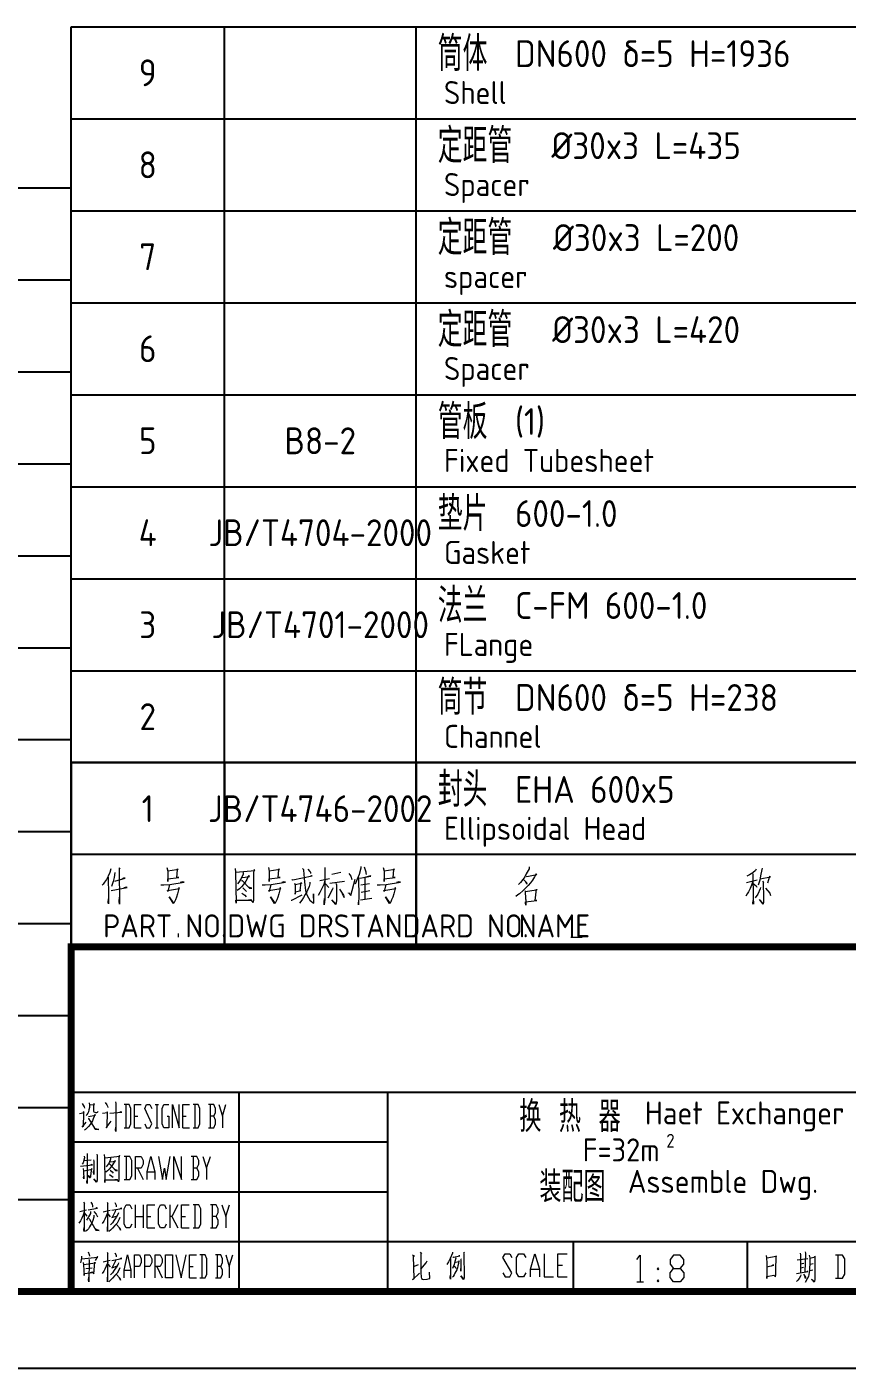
# Model space of a CAD drawing. Extents: x 3752 to 5058, y 2005 to 3221.
# Drawn here: x 4397.2 to 4504.2, y 2627.3 to 2802.3 of the extents above; entities that cross this region are included whole.
import ezdxf
from ezdxf.enums import TextEntityAlignment as Align

# ---------------------------------------------------------------- set-up
doc = ezdxf.new("R2010")
doc.units = 0
doc.layers.get('0').update_dxf_attribs({"linetype": 'CONTINUOUS'})
for name, color, linetype in [('1', 7, 'CONTINUOUS'), ('2', 1, 'CONTINUOUS'), ('6', 1, 'CONTINUOUS'), ('DRA_DWG', 1, 'CONTINUOUS'), ('标注', 7, 'CONTINUOUS')]:
    doc.layers.add(name, color=color, linetype=linetype)
doc.styles.add('ACISOTS', font='isocp.shx', dxfattribs={"height": 1, "bigfont": 'gbcbig.shx'})

msp = doc.modelspace()

# ---------------------------------------------------------------- linework, layer by layer
for p, q in [((4444.225, 2656.826), (4402.948, 2656.826)), ((4444.225, 2650.326), (4402.948, 2650.326)), ((4582.948, 2643.826), (4402.948, 2643.826))]:
    msp.add_line(p, q)
at = {"color": 7, "lineweight": 0}
for points in [[(4408.142, 2692.513), (4407.992, 2692.009), (4407.789, 2691.531), (4407.55, 2691.098), (4407.32, 2690.744), (4407.143, 2690.505), (4407.019, 2690.355)], [(4408.647, 2692.009), (4408.558, 2691.372), (4408.434, 2690.824), (4408.319, 2690.435), (4408.231, 2690.196)], [(4409.204, 2692.672), (4409.292, 2692.513), (4409.23, 2692.593), (4409.266, 2687.87), (4409.23, 2688.224), (4409.266, 2688.816)], [(4415.457, 2692.672), (4415.58, 2692.204), (4415.58, 2690.824), (4415.58, 2691.178), (4416.995, 2691.372), (4416.757, 2691.372), (4416.819, 2692.363), (4416.845, 2692.513), (4416.907, 2692.398), (4416.695, 2692.363), (4415.58, 2692.204)], [(4424.345, 2692.557), (4424.398, 2692.044), (4424.46, 2687.994), (4424.433, 2688.427), (4426.521, 2688.427), (4426.379, 2688.462), (4426.078, 2688.427)], [(4424.433, 2692.044), (4426.91, 2692.283), (4426.821, 2692.398), (4426.759, 2692.044), (4426.733, 2688.498), (4426.697, 2688.109), (4426.494, 2688.427)], [(4425.256, 2691.416), (4425.371, 2691.372), (4426.202, 2691.496), (4426.114, 2691.611), (4425.725, 2690.868), (4425.433, 2690.47), (4425.167, 2690.152), (4424.902, 2689.878), (4424.61, 2689.683)], [(4425.406, 2692.009), (4425.406, 2691.806), (4425.141, 2691.222), (4424.814, 2690.744), (4424.663, 2690.55)], [(4428.679, 2692.672), (4428.794, 2692.204), (4428.794, 2690.824), (4428.794, 2691.178), (4430.209, 2691.372), (4429.979, 2691.372), (4430.032, 2692.363), (4430.067, 2692.513), (4430.12, 2692.398), (4429.917, 2692.363), (4428.794, 2692.204)], [(4431.721, 2691.098), (4431.809, 2691.018), (4431.862, 2691.063), (4434.401, 2691.576), (4434.286, 2691.576), (4434.162, 2691.531)], [(4433.136, 2692.557), (4433.278, 2692.398), (4433.251, 2692.319), (4433.339, 2691.257), (4433.401, 2690.789), (4433.428, 2690.391), (4433.49, 2690.037), (4433.543, 2689.683), (4433.631, 2689.365), (4433.755, 2689.011), (4433.932, 2688.701), (4434.109, 2688.427), (4434.339, 2688.188), (4434.489, 2688.065), (4434.604, 2688.029), (4434.551, 2689.214), (4434.551, 2688.109)], [(4433.808, 2692.442), (4434.109, 2692.159), (4434.162, 2692.044), (4434.197, 2691.885)], [(4436.055, 2692.672), (4436.028, 2688.542), (4435.966, 2687.79), (4435.94, 2688.188), (4435.993, 2688.622)], [(4436.966, 2691.806), (4438.151, 2692.044)], [(4439.185, 2691.885), (4439.415, 2691.531), (4439.566, 2691.098)], [(4440.742, 2692.796), (4440.742, 2692.593), (4440.512, 2691.77), (4440.273, 2691.142), (4440.008, 2690.505)], [(4440.627, 2691.257), (4442.042, 2691.531), (4441.98, 2691.576), (4441.715, 2691.496), (4441.273, 2691.372), (4441.273, 2688.542)], [(4441.158, 2692.752), (4441.397, 2692.124), (4441.397, 2691.965), (4441.423, 2691.77)], [(4443.669, 2692.672), (4443.784, 2692.204), (4443.784, 2690.824), (4443.784, 2691.178), (4445.2, 2691.372), (4444.961, 2691.372), (4445.023, 2692.363), (4445.049, 2692.513), (4445.111, 2692.398), (4444.908, 2692.363), (4443.784, 2692.204)], [(4462.286, 2691.531), (4462.375, 2691.496), (4463.702, 2691.77), (4463.613, 2691.85), (4463.383, 2691.452), (4463.118, 2691.018), (4462.852, 2690.665), (4462.552, 2690.311), (4462.233, 2689.957), (4461.88, 2689.603), (4461.49, 2689.285), (4461.429, 2689.25), (4461.199, 2689.09), (4460.96, 2688.896)], [(4462.702, 2692.752), (4462.676, 2692.478), (4462.322, 2691.85), (4462.11, 2691.452), (4461.88, 2691.098), (4461.579, 2690.709), (4461.287, 2690.435)], [(4492.295, 2692.442), (4492.233, 2692.283), (4491.853, 2691.965), (4491.437, 2691.691), (4491.083, 2691.531)], [(4491.879, 2691.85), (4491.906, 2688.737), (4491.941, 2687.87), (4491.879, 2688.029), (4491.906, 2688.383)], [(4493.064, 2692.593), (4493.029, 2692.398), (4492.887, 2691.576), (4492.763, 2691.018), (4492.56, 2690.355)], [(4407.789, 2691.416), (4407.815, 2689.055), (4407.815, 2688.383), (4407.815, 2687.914), (4407.789, 2688.144), (4407.815, 2688.577)], [(4408.169, 2689.683), (4410.265, 2690.072), (4410.115, 2690.116), (4409.849, 2690.001)], [(4408.647, 2690.903), (4410, 2691.257), (4409.849, 2691.257), (4409.619, 2691.142)], [(4414.661, 2690.391), (4415.05, 2690.391), (4415.81, 2690.47), (4417.703, 2690.744), (4417.491, 2690.789), (4417.199, 2690.709)], [(4415.784, 2690.47), (4415.58, 2689.524), (4415.518, 2689.683), (4417.084, 2689.922), (4416.995, 2690.072), (4416.995, 2689.922), (4416.819, 2689.25), (4416.695, 2688.816), (4416.553, 2688.462), (4416.429, 2688.188), (4416.341, 2687.994), (4416.288, 2687.95), (4415.757, 2688.86), (4416.314, 2688.029)], [(4425.194, 2690.983), (4425.282, 2690.983), (4426.202, 2689.957), (4426.521, 2689.957), (4426.202, 2690.037), (4426.052, 2690.116)], [(4425.344, 2690.001), (4425.672, 2689.718), (4425.813, 2689.524)], [(4427.883, 2690.391), (4428.263, 2690.391), (4429.032, 2690.47), (4430.916, 2690.744), (4430.713, 2690.789), (4430.421, 2690.709)], [(4429.006, 2690.47), (4428.794, 2689.524), (4428.74, 2689.683), (4430.297, 2689.922), (4430.209, 2690.072), (4430.209, 2689.922), (4430.032, 2689.25), (4429.917, 2688.816), (4429.766, 2688.462), (4429.651, 2688.188), (4429.563, 2687.994), (4429.501, 2687.95), (4428.97, 2688.86), (4429.536, 2688.029)], [(4432.101, 2690.629), (4432.163, 2690.355), (4432.19, 2689.798), (4432.19, 2689.17), (4432.216, 2689.488), (4432.897, 2689.648), (4432.809, 2689.648), (4432.959, 2690.709), (4432.986, 2690.585), (4432.163, 2690.391)], [(4434.109, 2690.744), (4434.109, 2690.55), (4433.985, 2690.196), (4433.844, 2689.798), (4433.693, 2689.488), (4433.49, 2689.135), (4433.251, 2688.737), (4433.048, 2688.427), (4432.72, 2687.994)], [(4436.055, 2690.939), (4435.904, 2690.47), (4435.674, 2689.922), (4435.409, 2689.409), (4435.17, 2689.011)], [(4435.374, 2690.983), (4436.647, 2691.222)], [(4436.117, 2690.55), (4436.559, 2690.037)], [(4437.089, 2690.001), (4437.054, 2689.842), (4436.435, 2688.657)], [(4436.7, 2690.629), (4438.619, 2690.903)], [(4437.47, 2690.629), (4437.558, 2690.391), (4437.558, 2688.427), (4437.532, 2687.994), (4437.496, 2687.835), (4436.939, 2688.462), (4437.496, 2687.914)], [(4437.938, 2689.842), (4438.469, 2689.055), (4438.558, 2688.737), (4438.354, 2689.25)], [(4439.124, 2689.329), (4439.15, 2689.365), (4439.415, 2689.011), (4440.008, 2691.142)], [(4440.45, 2691.372), (4440.477, 2688.701), (4440.45, 2688.188), (4440.424, 2687.79), (4440.424, 2688.144)], [(4440.742, 2690.391), (4441.892, 2690.585)], [(4442.873, 2690.391), (4443.254, 2690.391), (4444.023, 2690.47), (4445.907, 2690.744), (4445.704, 2690.789), (4445.403, 2690.709)], [(4443.988, 2690.47), (4443.784, 2689.524), (4443.723, 2689.683), (4445.288, 2689.922), (4445.2, 2690.072), (4445.2, 2689.922), (4445.023, 2689.25), (4444.908, 2688.816), (4444.757, 2688.462), (4444.642, 2688.188), (4444.554, 2687.994), (4444.492, 2687.95), (4443.961, 2688.86), (4444.519, 2688.029)], [(4461.968, 2691.098), (4462.021, 2691.063), (4462.348, 2690.709), (4462.375, 2690.505), (4462.26, 2690.789)], [(4462.11, 2689.683), (4462.171, 2689.568), (4462.233, 2688.577), (4462.26, 2688.462), (4462.26, 2687.755), (4462.233, 2688.065), (4462.233, 2688.188), (4463.675, 2688.383), (4463.648, 2688.383), (4463.498, 2688.383), (4463.648, 2689.842), (4463.702, 2689.763), (4463.613, 2689.718), (4462.198, 2689.488)], [(4491.879, 2690.868), (4491.702, 2690.355), (4491.499, 2689.922), (4491.322, 2689.488), (4491.145, 2689.25), (4490.933, 2688.931)], [(4491.057, 2690.709), (4492.41, 2691.063)], [(4491.906, 2690.585), (4492.295, 2690.276), (4492.383, 2690.116)], [(4492.852, 2690.072), (4492.825, 2689.878), (4492.498, 2689.17), (4492.171, 2688.701)], [(4493.117, 2690.903), (4493.268, 2690.709), (4493.206, 2690.744), (4493.241, 2688.657), (4493.241, 2688.144), (4493.206, 2687.87), (4492.737, 2688.498), (4493.206, 2687.95)], [(4492.825, 2691.178), (4494.152, 2691.452), (4494.037, 2691.496), (4493.772, 2690.629)], [(4493.533, 2689.957), (4494.064, 2689.329), (4494.152, 2689.011)], [(4425.229, 2689.329), (4425.61, 2689.055), (4425.787, 2688.86)], [(4431.659, 2688.427), (4431.748, 2688.427), (4433.101, 2689.09)], [(4440.689, 2688.462), (4442.192, 2688.657)], [(4440.777, 2689.444), (4441.927, 2689.648)], [(4416.961, 2683.56), (4416.961, 2684.056)], [(4447.875, 2683.56), (4447.875, 2684.056)], [(4468.111, 2683.56), (4469.611, 2683.56)], [(4404.383, 2661.888), (4404.668, 2661.448), (4404.714, 2661.264)], [(4405.307, 2661.957), (4405.331, 2661.672), (4405.331, 2661.356), (4405.284, 2661.071), (4405.207, 2660.786), (4405.115, 2660.601), (4405.022, 2660.439), (4404.907, 2660.285)], [(4405.354, 2661.703), (4405.993, 2661.764), (4405.939, 2661.857), (4405.87, 2661.61), (4405.87, 2661.387), (4405.87, 2661.202), (4405.87, 2660.978), (4405.893, 2660.886), (4405.939, 2660.786), (4406.039, 2660.755), (4406.155, 2660.724), (4406.317, 2660.724), (4406.417, 2660.755), (4406.486, 2660.817)], [(4407.403, 2662.019), (4407.596, 2661.703), (4407.688, 2661.541), (4407.735, 2661.356)], [(4408.752, 2662.111), (4408.775, 2661.888), (4408.775, 2658.204), (4408.752, 2658.459), (4408.775, 2658.775)], [(4404.028, 2660.57), (4404.668, 2660.693), (4404.575, 2660.817), (4404.552, 2660.57), (4404.529, 2658.898), (4404.406, 2658.775), (4404.907, 2659.437)], [(4405.207, 2660.192), (4406.132, 2660.347), (4406.063, 2660.439), (4405.962, 2660.192), (4405.847, 2659.877), (4405.731, 2659.622), (4405.616, 2659.406), (4405.423, 2659.121), (4405.207, 2658.867), (4404.999, 2658.644), (4404.83, 2658.49), (4404.691, 2658.397)], [(4407.049, 2660.601), (4407.712, 2660.724), (4407.665, 2660.786), (4407.619, 2658.836), (4407.527, 2658.713), (4408.158, 2659.591)], [(4408.02, 2660.601), (4409.553, 2660.755), (4409.461, 2660.786), (4409.268, 2660.724)], [(4409.869, 2658.721), (4410.539, 2658.721), (4410.763, 2659.222), (4410.763, 2661.225), (4410.539, 2661.726), (4409.869, 2661.726)], [(4410.093, 2661.726), (4410.093, 2658.721)], [(4411.218, 2658.721), (4411.218, 2661.726), (4412.111, 2661.726)], [(4411.218, 2660.223), (4411.664, 2660.223)], [(4412.566, 2659.222), (4412.789, 2658.721), (4413.236, 2658.721), (4413.468, 2659.222), (4412.566, 2661.225), (4412.789, 2661.726), (4413.236, 2661.726), (4413.468, 2661.225)], [(4413.914, 2661.726), (4414.361, 2661.726)], [(4414.138, 2661.726), (4414.138, 2658.721)], [(4415.486, 2660.223), (4415.71, 2660.223), (4415.71, 2658.721), (4415.039, 2658.721), (4414.816, 2659.222), (4414.816, 2661.225), (4415.039, 2661.726), (4415.71, 2661.726)], [(4416.164, 2658.721), (4416.164, 2661.726), (4417.058, 2658.721), (4417.058, 2661.726)], [(4417.513, 2658.721), (4417.513, 2661.726), (4418.414, 2661.726)], [(4417.513, 2660.223), (4417.96, 2660.223)], [(4418.861, 2658.721), (4419.532, 2658.721), (4419.763, 2659.222), (4419.763, 2661.225), (4419.532, 2661.726), (4418.861, 2661.726)], [(4419.085, 2661.726), (4419.085, 2658.721)], [(4421.566, 2660.223), (4421.789, 2660.724), (4421.789, 2661.225), (4421.566, 2661.726), (4420.888, 2661.726)], [(4420.888, 2658.721), (4421.566, 2658.721), (4421.789, 2659.222), (4421.789, 2659.722), (4421.566, 2660.223), (4421.111, 2660.223)], [(4421.111, 2661.726), (4421.111, 2658.721)], [(4422.236, 2661.726), (4422.691, 2660.223), (4422.691, 2658.721)], [(4422.691, 2660.223), (4423.138, 2661.726)], [(4405.184, 2659.907), (4405.238, 2659.907), (4406.109, 2658.52), (4406.556, 2658.49), (4406.109, 2658.582), (4405.993, 2658.713)], [(4411.218, 2658.721), (4412.111, 2658.721)], [(4413.914, 2658.721), (4414.361, 2658.721)], [(4417.513, 2658.721), (4418.414, 2658.721)], [(4404.668, 2654.999), (4404.691, 2654.806), (4404.506, 2654.151), (4404.406, 2653.959)], [(4405.045, 2655.346), (4405.069, 2655.184), (4405.045, 2651.439), (4404.999, 2651.662), (4405.045, 2651.878)], [(4406.317, 2655.284), (4406.371, 2655.091), (4406.348, 2652.071), (4406.348, 2651.878), (4406.317, 2651.724), (4406.294, 2651.662), (4406.248, 2651.601), (4405.916, 2652.071), (4406.294, 2651.662)], [(4407.265, 2655.222), (4407.311, 2654.806), (4407.357, 2651.562), (4407.334, 2651.909), (4409.014, 2651.909), (4408.891, 2651.94), (4408.659, 2651.909)], [(4407.334, 2654.806), (4409.322, 2654.999), (4409.245, 2655.091), (4409.199, 2654.806), (4409.176, 2651.978), (4409.152, 2651.662), (4408.991, 2651.909)], [(4408.112, 2654.775), (4408.112, 2654.621), (4407.904, 2654.151), (4407.642, 2653.774), (4407.527, 2653.612)], [(4409.869, 2651.955), (4410.617, 2651.955), (4410.863, 2652.456), (4410.863, 2654.46), (4410.617, 2654.96), (4409.869, 2654.96)], [(4410.116, 2654.96), (4410.116, 2651.955)], [(4411.364, 2651.955), (4411.364, 2654.96), (4412.111, 2654.96), (4412.366, 2654.46), (4412.366, 2653.959), (4412.111, 2653.458), (4411.364, 2653.458)], [(4412.867, 2651.955), (4412.867, 2652.957), (4413.367, 2654.96), (4413.861, 2652.957), (4413.861, 2651.955)], [(4414.361, 2654.96), (4414.862, 2651.955), (4415.117, 2653.458), (4415.363, 2651.955), (4415.864, 2654.96)], [(4416.365, 2651.955), (4416.365, 2654.96), (4417.359, 2651.955), (4417.359, 2654.96)], [(4419.37, 2653.458), (4419.617, 2653.959), (4419.617, 2654.46), (4419.37, 2654.96), (4418.615, 2654.96)], [(4418.869, 2654.96), (4418.869, 2651.955)], [(4420.117, 2654.96), (4420.618, 2653.458), (4420.618, 2651.955)], [(4420.618, 2653.458), (4421.119, 2654.96)], [(4404.198, 2653.704), (4405.754, 2653.897), (4405.731, 2653.897), (4405.639, 2653.928), (4405.515, 2653.866)], [(4404.529, 2653.396), (4404.575, 2653.049), (4404.575, 2652.98), (4404.599, 2652.04), (4404.575, 2652.225), (4404.599, 2652.387)], [(4404.599, 2653.111), (4405.685, 2653.296), (4405.616, 2653.396), (4405.562, 2653.142), (4405.539, 2652.734), (4405.492, 2652.448), (4405.469, 2652.256), (4405.4, 2652.163), (4405.184, 2652.479), (4405.423, 2652.194)], [(4404.668, 2654.429), (4405.562, 2654.529)], [(4405.893, 2654.529), (4405.939, 2654.367), (4405.939, 2652.633), (4405.893, 2652.949), (4405.916, 2653.142)], [(4407.997, 2654.305), (4408.089, 2654.275), (4408.752, 2654.367), (4408.682, 2654.46), (4408.374, 2653.866), (4408.135, 2653.55), (4407.927, 2653.296), (4407.712, 2653.08), (4407.48, 2652.918)], [(4407.95, 2653.959), (4408.02, 2653.959), (4408.752, 2653.142), (4409.014, 2653.142), (4408.752, 2653.204), (4408.636, 2653.265)], [(4408.066, 2653.173), (4408.328, 2652.949), (4408.444, 2652.795)], [(4411.618, 2653.458), (4412.366, 2651.955)], [(4418.615, 2651.955), (4419.37, 2651.955), (4419.617, 2652.456), (4419.617, 2652.957), (4419.37, 2653.458), (4418.869, 2653.458)], [(4407.974, 2652.633), (4408.282, 2652.418), (4408.42, 2652.256)], [(4412.867, 2652.957), (4413.861, 2652.957)], [(4404.976, 2647.972), (4404.075, 2647.748)], [(4404.575, 2649.012), (4404.691, 2648.819), (4404.645, 2648.881), (4404.645, 2645.167), (4404.599, 2645.39), (4404.645, 2645.706)], [(4405.492, 2647.779), (4405.469, 2647.532), (4405.238, 2647.085), (4405.069, 2646.777), (4404.976, 2646.646)], [(4405.184, 2648.002), (4406.394, 2648.226), (4406.294, 2648.257), (4406.178, 2648.187)], [(4405.539, 2649.012), (4405.685, 2648.727), (4405.731, 2648.534), (4405.731, 2648.349)], [(4405.939, 2647.779), (4406.224, 2647.432), (4406.294, 2647.278), (4406.394, 2647.085)], [(4408.066, 2647.91), (4407.149, 2647.717)], [(4407.642, 2649.012), (4407.735, 2648.85), (4407.712, 2648.881), (4407.712, 2645.167), (4407.688, 2645.452), (4407.712, 2645.768)], [(4408.259, 2647.941), (4409.576, 2648.187), (4409.484, 2648.226), (4409.291, 2648.126)], [(4408.729, 2647.972), (4408.706, 2647.779), (4408.305, 2647.024), (4408.259, 2646.993), (4408.991, 2647.216)], [(4408.659, 2648.95), (4408.821, 2648.634), (4408.844, 2648.503), (4408.821, 2648.411)], [(4410.863, 2646.153), (4410.617, 2645.652), (4410.116, 2645.652), (4409.869, 2646.153), (4409.869, 2648.156), (4410.116, 2648.657), (4410.617, 2648.657), (4410.863, 2648.156)], [(4411.364, 2645.652), (4411.364, 2648.657)], [(4412.366, 2648.657), (4412.366, 2645.652)], [(4412.867, 2645.652), (4412.867, 2648.657), (4413.861, 2648.657)], [(4415.363, 2646.153), (4415.117, 2645.652), (4414.616, 2645.652), (4414.361, 2646.153), (4414.361, 2648.156), (4414.616, 2648.657), (4415.117, 2648.657), (4415.363, 2648.156)], [(4416.866, 2648.657), (4416.111, 2647.155), (4415.864, 2647.155)], [(4415.864, 2645.652), (4415.864, 2648.657)], [(4417.359, 2645.652), (4417.359, 2648.657), (4418.361, 2648.657)], [(4418.861, 2645.652), (4419.609, 2645.652), (4419.863, 2646.153), (4419.863, 2648.156), (4419.609, 2648.657), (4418.861, 2648.657)], [(4419.108, 2648.657), (4419.108, 2645.652)], [(4421.867, 2647.155), (4422.113, 2647.656), (4422.113, 2648.156), (4421.867, 2648.657), (4421.119, 2648.657)], [(4421.366, 2648.657), (4421.366, 2645.652)], [(4422.614, 2648.657), (4423.115, 2647.155), (4423.115, 2645.652)], [(4423.115, 2647.155), (4423.616, 2648.657)], [(4404.645, 2647.748), (4404.506, 2647.309), (4404.337, 2646.931), (4404.175, 2646.585), (4403.982, 2646.269)], [(4404.668, 2647.594), (4404.999, 2647.186)], [(4405.916, 2647.309), (4405.939, 2647.055), (4405.801, 2646.615), (4405.662, 2646.269), (4405.492, 2645.984), (4405.354, 2645.768), (4405.207, 2645.544), (4405.045, 2645.359), (4404.83, 2645.167)], [(4405.284, 2646.87), (4405.354, 2646.808), (4406.178, 2645.359), (4406.625, 2645.329), (4406.201, 2645.421), (4406.086, 2645.544)], [(4407.735, 2647.686), (4407.527, 2647.186), (4407.357, 2646.808), (4407.218, 2646.523), (4407.026, 2646.238)], [(4407.735, 2647.463), (4408.043, 2647.085)], [(4409.291, 2646.993), (4409.222, 2646.777), (4408.944, 2646.269), (4408.659, 2645.953), (4408.351, 2645.606), (4408.089, 2645.359), (4407.881, 2645.167)], [(4409.129, 2647.625), (4409.106, 2647.463), (4408.821, 2646.993), (4408.798, 2646.962), (4408.59, 2646.646), (4408.351, 2646.33), (4408.089, 2646.053)], [(4408.844, 2646.145), (4409.322, 2645.606), (4409.414, 2645.359), (4409.268, 2645.668)], [(4411.364, 2647.155), (4412.366, 2647.155)], [(4412.867, 2647.155), (4413.367, 2647.155)], [(4416.111, 2647.155), (4416.866, 2645.652)], [(4417.359, 2647.155), (4417.86, 2647.155)], [(4421.119, 2645.652), (4421.867, 2645.652), (4422.113, 2646.153), (4422.113, 2646.654), (4421.867, 2647.155), (4421.366, 2647.155)], [(4412.867, 2645.652), (4413.861, 2645.652)], [(4417.359, 2645.652), (4418.361, 2645.652)], [(4405.161, 2642.508), (4405.307, 2642.192), (4405.354, 2641.969)], [(4498.683, 2642.531), (4498.729, 2642.339), (4498.66, 2639.881)], [(4404.313, 2641.969), (4404.313, 2641.684), (4404.267, 2641.468), (4404.221, 2641.245), (4404.175, 2641.091)], [(4404.313, 2641.622), (4406.44, 2641.815), (4406.394, 2641.907), (4406.109, 2641.406)], [(4404.529, 2641.121), (4404.575, 2640.836), (4404.668, 2639.449), (4404.645, 2639.704), (4405.824, 2639.827), (4405.685, 2639.858), (4405.423, 2639.796)], [(4405.824, 2639.827), (4405.916, 2639.673), (4406.063, 2641.183), (4406.109, 2641.06), (4404.622, 2640.836)], [(4405.261, 2641.53), (4405.307, 2641.468), (4405.284, 2638.602), (4405.238, 2638.887), (4405.284, 2639.234)], [(4407.735, 2641.152), (4407.527, 2640.651), (4407.357, 2640.274), (4407.218, 2639.989), (4407.026, 2639.704)], [(4408.066, 2641.376), (4407.149, 2641.183)], [(4407.642, 2642.478), (4407.735, 2642.316), (4407.712, 2642.347), (4407.712, 2638.632), (4407.688, 2638.918), (4407.712, 2639.234)], [(4407.735, 2640.929), (4408.043, 2640.551)], [(4409.129, 2641.091), (4409.106, 2640.929), (4408.821, 2640.459), (4408.798, 2640.428), (4408.59, 2640.112), (4408.351, 2639.796), (4408.089, 2639.511)], [(4408.259, 2641.406), (4409.576, 2641.653), (4409.484, 2641.684), (4409.291, 2641.591)], [(4408.729, 2641.437), (4408.706, 2641.245), (4408.305, 2640.489), (4408.259, 2640.459), (4408.991, 2640.682)], [(4408.659, 2642.408), (4408.821, 2642.1), (4408.844, 2641.969), (4408.821, 2641.876)], [(4409.869, 2639.118), (4409.869, 2640.12), (4410.316, 2642.115), (4410.763, 2640.12), (4410.763, 2639.118)], [(4411.218, 2639.118), (4411.218, 2642.115), (4411.888, 2642.115), (4412.111, 2641.622), (4412.111, 2641.121), (4411.888, 2640.62), (4411.218, 2640.62)], [(4412.566, 2639.118), (4412.566, 2642.115), (4413.236, 2642.115), (4413.468, 2641.622), (4413.468, 2641.121), (4413.236, 2640.62), (4412.566, 2640.62)], [(4413.914, 2639.118), (4413.914, 2642.115), (4414.585, 2642.115), (4414.816, 2641.622), (4414.816, 2641.121), (4414.585, 2640.62), (4413.914, 2640.62)], [(4415.263, 2639.118), (4415.263, 2642.115), (4416.164, 2642.115), (4416.164, 2639.118), (4415.263, 2639.118), (4415.263, 2639.118)], [(4416.611, 2642.115), (4417.289, 2639.118), (4417.96, 2642.115)], [(4418.414, 2639.118), (4418.414, 2642.115), (4419.308, 2642.115)], [(4419.763, 2639.118), (4420.433, 2639.118), (4420.657, 2639.619), (4420.657, 2641.622), (4420.433, 2642.115), (4419.763, 2642.115)], [(4419.986, 2642.115), (4419.986, 2639.118)], [(4422.468, 2640.62), (4422.691, 2641.121), (4422.691, 2641.622), (4422.468, 2642.115), (4421.789, 2642.115)], [(4422.013, 2642.115), (4422.013, 2639.118)], [(4423.138, 2642.115), (4423.585, 2640.62), (4423.585, 2639.118)], [(4423.585, 2640.62), (4424.04, 2642.115)], [(4447.487, 2642.146), (4447.726, 2641.961), (4447.58, 2642.023), (4447.634, 2639.002), (4447.487, 2638.871), (4448.389, 2639.727)], [(4447.749, 2640.667), (4448.266, 2640.859)], [(4448.458, 2642.493), (4448.643, 2642.277), (4448.574, 2642.339), (4448.574, 2641.676), (4448.574, 2641.013), (4448.574, 2640.42), (4448.574, 2639.973), (4448.574, 2639.942), (4448.574, 2639.819), (4448.597, 2639.218), (4448.666, 2639.064), (4448.766, 2638.972), (4448.974, 2638.902), (4449.398, 2638.941), (4449.707, 2639.033), (4449.73, 2639.064), (4449.683, 2639.881)], [(4448.574, 2640.258), (4449.26, 2641.083), (4449.375, 2641.36)], [(4452.704, 2642.493), (4452.681, 2642.339), (4452.396, 2641.645), (4452.165, 2641.237), (4451.972, 2640.859)], [(4452.45, 2641.645), (4452.427, 2638.972), (4452.396, 2639.156), (4452.396, 2639.187), (4452.427, 2639.472)], [(4453.105, 2641.769), (4453.128, 2641.707), (4453.012, 2641.268), (4452.897, 2640.859), (4452.781, 2640.574), (4452.681, 2640.351)], [(4453.105, 2641.175), (4453.582, 2641.268), (4453.536, 2641.36), (4453.482, 2641.013), (4453.39, 2640.698), (4453.343, 2640.451), (4453.251, 2640.197), (4453.128, 2639.973), (4453.012, 2639.727), (4452.897, 2639.534), (4452.781, 2639.318), (4452.681, 2639.218)], [(4452.727, 2641.869), (4452.781, 2641.838), (4452.827, 2641.838), (4453.652, 2642.023), (4453.582, 2642.023), (4453.459, 2641.961)], [(4454.145, 2642.462), (4454.237, 2642.339), (4454.191, 2642.308), (4454.214, 2639.187), (4454.214, 2639.156), (4454.191, 2638.972), (4454.145, 2638.902), (4453.767, 2639.38), (4454.145, 2638.941), (4454.191, 2639.064)], [(4453.79, 2641.615), (4453.837, 2641.553), (4453.79, 2641.522), (4453.79, 2640.012), (4453.767, 2640.166), (4453.79, 2640.351)], [(4459.254, 2639.765), (4459.554, 2639.264), (4460.155, 2639.264), (4460.456, 2639.765), (4459.254, 2641.769), (4459.554, 2642.269), (4460.155, 2642.269), (4460.456, 2641.769)], [(4462.251, 2639.765), (4461.951, 2639.264), (4461.35, 2639.264), (4461.049, 2639.765), (4461.049, 2641.769), (4461.35, 2642.269), (4461.951, 2642.269), (4462.251, 2641.769)], [(4462.852, 2639.264), (4462.852, 2640.266), (4463.453, 2642.269), (4464.046, 2640.266), (4464.046, 2639.264)], [(4464.647, 2642.269), (4464.647, 2639.264), (4465.85, 2639.264)], [(4466.451, 2639.264), (4466.451, 2642.269), (4467.645, 2642.269)], [(4466.451, 2640.767), (4467.052, 2640.767)], [(4476.722, 2641.522), (4477.161, 2642.108), (4477.161, 2638.609)], [(4481.53, 2638.609), (4481.099, 2639.187), (4481.099, 2639.773), (4481.53, 2640.359), (4482.409, 2640.359), (4482.848, 2640.936), (4482.848, 2641.522), (4482.409, 2642.108), (4481.53, 2642.108), (4481.099, 2641.522), (4481.099, 2640.936), (4481.53, 2640.359)], [(4493.605, 2642.054), (4493.651, 2641.745), (4493.674, 2641.052), (4493.697, 2640.328), (4493.697, 2640.228), (4493.697, 2639.727), (4493.697, 2639.064), (4493.697, 2639.287), (4494.622, 2639.472), (4494.807, 2639.257), (4494.861, 2639.542), (4494.861, 2639.919), (4494.884, 2640.644), (4494.907, 2641.399), (4494.907, 2642.023), (4494.93, 2641.93), (4493.674, 2641.715)], [(4493.697, 2640.574), (4494.622, 2640.767), (4494.529, 2640.798), (4494.314, 2640.674)], [(4497.642, 2641.491), (4499.037, 2641.676)], [(4498.02, 2642.339), (4498.066, 2642.154), (4498.066, 2639.788)], [(4498.089, 2640.952), (4498.513, 2641.052)], [(4499.222, 2642.092), (4499.299, 2641.745), (4499.299, 2641.052), (4499.276, 2640.297), (4499.222, 2639.819), (4499.106, 2639.318), (4498.968, 2639.002), (4498.706, 2638.532)], [(4499.299, 2641.715), (4500.008, 2641.869), (4499.931, 2641.961), (4499.931, 2640.99), (4499.931, 2640.921), (4499.954, 2639.503), (4499.931, 2638.972), (4499.908, 2638.656), (4499.885, 2638.563), (4499.53, 2638.972), (4499.862, 2638.686)], [(4499.322, 2640.921), (4499.723, 2641.021)], [(4502.666, 2639.11), (4503.568, 2639.11), (4503.868, 2639.611), (4503.868, 2641.615), (4503.568, 2642.108), (4502.666, 2642.108)], [(4502.967, 2642.108), (4502.967, 2639.11)], [(4404.853, 2640.335), (4405.708, 2640.459)], [(4409.291, 2640.459), (4409.222, 2640.235), (4408.944, 2639.734), (4408.659, 2639.418), (4408.351, 2639.072), (4408.089, 2638.817), (4407.881, 2638.632)], [(4408.844, 2639.611), (4409.322, 2639.072), (4409.414, 2638.817), (4409.268, 2639.133)], [(4409.869, 2640.12), (4410.763, 2640.12)], [(4414.138, 2640.62), (4414.816, 2639.118)], [(4418.414, 2640.62), (4418.861, 2640.62)], [(4418.414, 2639.118), (4419.308, 2639.118)], [(4421.789, 2639.118), (4422.468, 2639.118), (4422.691, 2639.619), (4422.691, 2640.12), (4422.468, 2640.62), (4422.013, 2640.62)], [(4452.873, 2640.698), (4453.082, 2640.513), (4453.128, 2640.351)], [(4462.852, 2640.266), (4464.046, 2640.266)], [(4466.451, 2639.264), (4467.645, 2639.264)], [(4479.504, 2640.174), (4479.612, 2640.312), (4479.504, 2640.451), (4479.403, 2640.312), (4479.504, 2640.174), (4479.504, 2640.174)], [(4482.409, 2640.359), (4482.848, 2639.773), (4482.848, 2639.187), (4482.409, 2638.609), (4481.53, 2638.609)], [(4497.573, 2639.696), (4499.037, 2639.95), (4498.968, 2639.981), (4498.868, 2639.881)], [(4498.112, 2639.503), (4498.089, 2639.349), (4497.904, 2639.033), (4497.735, 2638.81), (4497.573, 2638.656)], [(4498.112, 2640.42), (4498.49, 2640.513)], [(4498.49, 2639.603), (4498.752, 2639.226), (4498.752, 2639.064), (4498.66, 2639.349)], [(4499.276, 2640.104), (4499.322, 2640.104), (4499.7, 2640.197)], [(4476.722, 2638.609), (4477.6, 2638.609)], [(4479.504, 2638.609), (4479.612, 2638.74), (4479.504, 2638.879), (4479.403, 2638.74), (4479.504, 2638.609), (4479.504, 2638.609)]]:
    msp.add_lwpolyline(points, dxfattribs=at)
at = {"layer": '1'}
for p, q in [((4402.948, 2802.347), (4582.948, 2802.347)), ((4402.948, 2790.347), (4582.948, 2790.347)), ((4222.948, 2781.347), (4402.948, 2781.347)), ((4402.948, 2778.347), (4582.948, 2778.347)), ((4222.948, 2769.347), (4402.948, 2769.347)), ((4402.948, 2766.347), (4582.948, 2766.347)), ((4222.948, 2757.347), (4402.948, 2757.347)), ((4402.948, 2754.347), (4582.948, 2754.347)), ((4222.948, 2745.347), (4402.948, 2745.347)), ((4402.948, 2742.347), (4582.948, 2742.347)), ((4222.948, 2733.347), (4402.948, 2733.347)), ((4402.948, 2730.347), (4582.948, 2730.347)), ((4222.948, 2721.347), (4402.948, 2721.347)), ((4402.948, 2718.347), (4582.948, 2718.347)), ((4222.948, 2709.347), (4402.948, 2709.347)), ((4402.948, 2706.347), (4582.948, 2706.347)), ((4582.948, 2706.347), (4402.948, 2706.347)), ((4222.948, 2697.347), (4402.948, 2697.347)), ((4582.948, 2694.347), (4402.948, 2694.347)), ((4222.948, 2685.347), (4402.948, 2685.347)), ((4222.948, 2673.347), (4402.948, 2673.347)), ((4222.948, 2661.347), (4402.948, 2661.347)), ((4222.948, 2649.347), (4402.948, 2649.347)), ((3751.948, 2627.347), (4592.948, 2627.347))]:
    msp.add_line(p, q, dxfattribs=at)
at = {"layer": '1', "ltscale": 10}
msp.add_line((4582.944, 2682.347), (4402.944, 2682.347), dxfattribs=at)
msp.add_line((4582.944, 2682.347), (4402.944, 2682.347), dxfattribs=at)
at = {"layer": '2'}
for p, q in [((4402.948, 2682.347), (4402.948, 2802.347)), ((4422.948, 2682.347), (4422.948, 2802.347)), ((4447.948, 2682.347), (4447.948, 2802.347))]:
    msp.add_line(p, q, dxfattribs=at)
at = {"layer": '2', "ltscale": 10}
for p, q in [((4402.948, 2706.347), (4402.948, 2682.347)), ((4422.948, 2706.347), (4422.948, 2682.347)), ((4447.948, 2706.347), (4447.948, 2682.347)), ((4402.948, 2682.347), (4582.948, 2682.347)), ((4402.948, 2682.347), (4582.948, 2682.347))]:
    msp.add_line(p, q, dxfattribs=at)
at = {"layer": '2', "const_width": 0.9}
msp.add_lwpolyline([(3776.948, 2637.347), (4582.948, 2637.347)], dxfattribs=at)
at = {"layer": '6', "ltscale": 10}
msp.add_line((4582.948, 2682.326), (4402.948, 2682.326), dxfattribs=at)
at = {"layer": '6', "ltscale": 10, "const_width": 0.9}
msp.add_lwpolyline([(4402.948, 2682.326), (4582.948, 2682.326), (4582.948, 2643.99), (4582.948, 2637.347), (4402.948, 2637.326), (4402.948, 2682.326)], dxfattribs=at)
at = {"layer": 'DRA_DWG'}
for p, q in [((4513.758, 2663.326), (4402.948, 2663.326)), ((4424.826, 2663.304), (4424.826, 2637.304)), ((4444.225, 2663.326), (4444.225, 2637.326)), ((4468.415, 2643.915), (4468.415, 2637.326)), ((4491.133, 2643.915), (4491.133, 2637.326))]:
    msp.add_line(p, q, dxfattribs=at)

# ---------------------------------------------------------------- texts
at = {"layer": '1', "style": 'ACISOTS'}
for s, height, p in [('筒体', 4.5, (4450.777, 2796.579)), ('DN600 δ=5 H=1936', 3.5, (4460.841, 2797.097)), ('Shell', 3, (4451.582, 2792.272)), ('定距管', 4.5, (4450.777, 2784.579)), ('Spacer', 3, (4451.582, 2780.272)), ('定距管', 4.5, (4450.777, 2772.579)), ('spacer', 3, (4451.582, 2768.272)), ('定距管', 4.5, (4450.777, 2760.579)), ('Spacer', 3, (4451.582, 2756.272)), ('管板', 4.5, (4450.777, 2748.579)), ('(1)', 3.5, (4460.841, 2749.097)), ('Fixed Tubesheet', 3, (4451.582, 2744.272)), ('垫片', 4.5, (4450.777, 2736.579)), ('600-1.0', 3.5, (4460.841, 2737.097)), ('Gasket', 3, (4451.582, 2732.272)), ('法兰', 4.5, (4450.777, 2724.579)), ('C-FM 600-1.0', 3.5, (4460.841, 2725.097)), ('FLange', 3, (4451.582, 2720.272)), ('筒节', 4.5, (4450.777, 2712.597)), ('DN600 δ=5 H=238', 3.5, (4460.841, 2713.097)), ('Channel', 3, (4451.582, 2708.272)), ('封头', 4.5, (4450.777, 2700.579)), ('EHA 600x5', 3.5, (4460.841, 2701.097)), ('Ellipsoidal Head', 3, (4451.582, 2696.272)), ('PART NO.', 3, (4407.14, 2683.551)), ('DWG DRSTANDARD NO.', 3, (4423.325, 2683.551)), ('NAME', 3, (4461.336, 2683.551)), ('2', 1.8, (4480.575, 2656.114))]:
    msp.add_text(s, height=height, dxfattribs=at).set_placement(p)
for s, p in [('9', (4412.948, 2796.347)), ('%%c30x3 L=435', (4477.948, 2786.847)), ('8', (4412.948, 2784.347)), ('%%c30x3 L=200', (4477.948, 2774.847)), ('7', (4412.948, 2772.347)), ('%%c30x3 L=420', (4477.948, 2762.847)), ('6', (4412.948, 2760.347)), ('5', (4412.948, 2748.347)), ('B8-2', (4435.448, 2748.347)), ('4', (4412.948, 2736.347)), ('JB/T4704-2000', (4435.448, 2736.347)), ('3', (4412.948, 2724.347)), ('JB/T4701-2000', (4435.448, 2724.347)), ('2', (4412.948, 2712.347)), ('1', (4412.948, 2700.347)), ('JB/T4746-2002', (4435.448, 2700.347))]:
    msp.add_text(s, height=3.5, dxfattribs=at).set_placement(p, align=Align.MIDDLE)
at = {"layer": '标注', "ltscale": 10, "style": 'ACISOTS'}
for s, height, p in [('换 热 器', 4, (4461.41, 2658.164)), ('F=32m', 3, (4469.679, 2654.324)), ('装配图', 4, (4464.03, 2649.007)), ('Assemble Dwg.', 3, (4475.567, 2650.215))]:
    msp.add_text(s, height=height, dxfattribs=at).set_placement(p)
msp.add_text('Haet Exchanger', height=3, dxfattribs=at).set_placement((4490.803, 2659.146), align=Align.CENTER)

doc.saveas('drawing.dxf')
